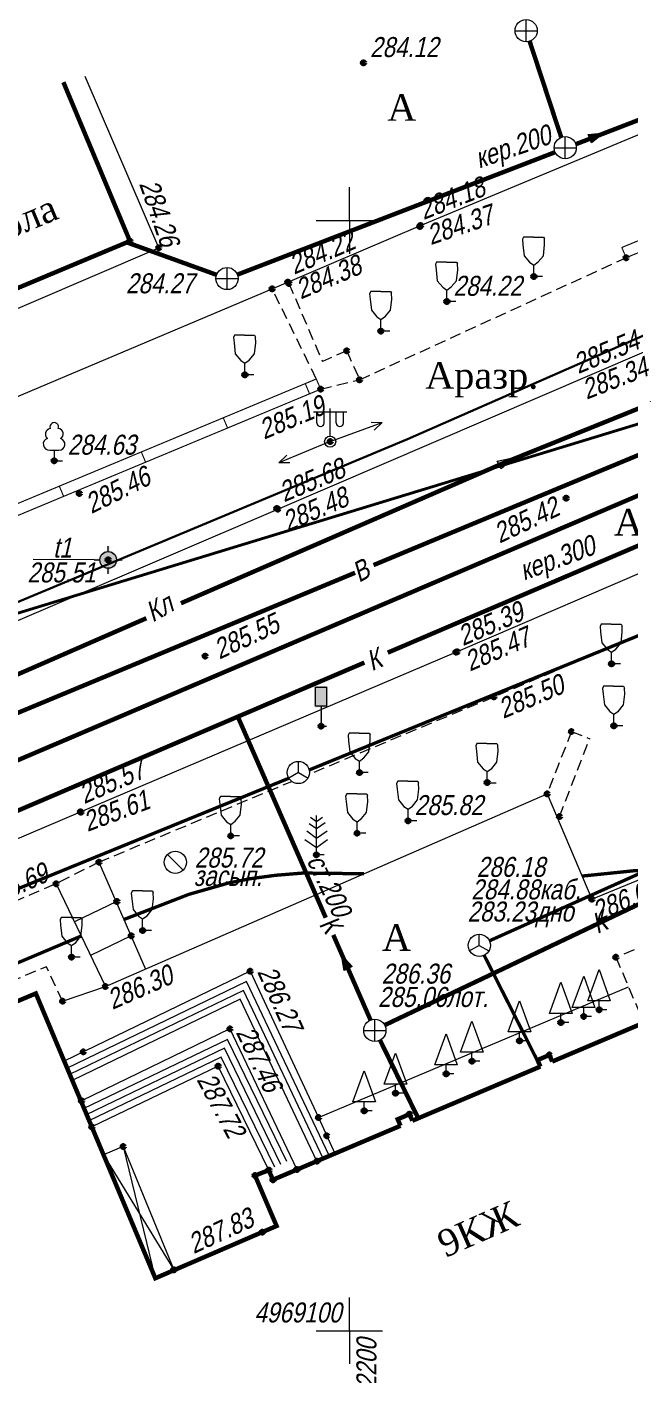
# Model space of a CAD drawing. Header units: metres. Extents: x 5191936 to 10384803, y 4968698 to 9938221.
# Drawn here: x 5192185.5 to 5192212.6, y 4969098 to 4969158.7 of the extents above; entities that cross this region are included whole.
import ezdxf

# ---------------------------------------------------------------- set-up
doc = ezdxf.new("R2010")
doc.units = ezdxf.units.M
doc.set_wipeout_variables(frame=1)
for name, pattern in [('COMMUN', [6, 5, -1]), ('DASHED', [0.75, 0.5, -0.25]), ('DASHEDX2', [1.5, 1, -0.5])]:
    doc.linetypes.add(name, pattern=pattern)
doc.layers.get('0').update_dxf_attribs({"lineweight": 18})
for name, color, linetype, lineweight in [('51361800', 7, 'Continuous', 18), ('51361960', 7, 'Continuous', 18), ('51361990', 7, 'Continuous', 18), ('51472700', 7, 'Continuous', 18), ('71133100', 7, 'Continuous', 18), ('71133200', 7, 'Continuous', 18), ('71133600', 7, 'Continuous', 18), ('71133800', 7, 'Continuous', 18), ('82221000', 7, 'Continuous', 18), ('Commun', 7, 'Continuous', 18), ('ELE_SKLAD', 7, 'Continuous', 18), ('GEO_POINTS', 7, 'Continuous', 18), ('Grid', 7, 'Continuous', 18), ('Otm', 7, 'Continuous', 18), ('R_Поверхность10_CNT-MAJ', 7, 'Continuous', 18), ('Sit', 7, 'Continuous', 18), ('Text', 7, 'Continuous', 18), ('Text_com', 7, 'Continuous', 18), ('Us_znak', 7, 'Continuous', 18), ('Us_znak_fon', 7, 'Continuous', 18), ('Рамка и сетка', 7, 'Continuous', 18)]:
    doc.layers.add(name, color=color, linetype=linetype, lineweight=lineweight)
doc.styles.add('eskd', font='ESKD1.shx', dxfattribs={"width": 1.2, "oblique": 15})
doc.styles.get("Standard").update_dxf_attribs({"font": 'arial.ttf', "width": 0.8, "oblique": 13, "height": 0.9})
doc.styles.add('style1', font='times.ttf', dxfattribs={"height": 1})
doc.linetypes.add('KABELww_500', pattern='A,0.0001,-0.4,[131,ltypeshp.shx,S=0.4,R=90,X=0.4,Y=-0.4],0.2,[131,ltypeshp.shx,S=0.2,R=90,X=0.4,Y=-0.2],3.6,[131,ltypeshp.shx,S=0.2,R=-90,X=-0.4,Y=0.2],0.2,[131,ltypeshp.shx,S=0.4,R=-90,X=-0.4,Y=0.4],-0.8,4,-0.4', length=9.6001)
doc.linetypes.add('ПОДЗ_ЛИНИИ_СВЯЗИ', pattern='A,4.8,-0.2,[133,ltypeshp.shx,S=0.2,R=0,X=-0.2,Y=0],-0.2,4.8,-2', length=12)

# ---------------------------------------------------------------- blocks, each defined once
blk = doc.blocks.new('71133100')
for p, q in [((-0.39, 0.96), (0.43, 0.96)), ((0, 0.96), (0, 0)), ((0, 0), (0.75, 0))]:
    blk.add_line(p, q)
for centre, radius, start, end in [((-0.26, 2.38), 0.52, 101.09, 227.21), ((0.01, 3.04), 0.39, 339.52, 198.62), ((0.33, 2.4), 0.5, 301.87, 85.62), ((-0.44, 1.5), 0.538, 107.1058, 275.2306), ((0.46, 1.48), 0.52, 267.04, 76.7)]:
    blk.add_arc(centre, radius, start, end)
at = {"style": 'eskd', "oblique": 15}
blk.add_attdef('Z', (1.7, -0.17), '', height=2, dxfattribs=at)
blk = doc.blocks.new('71133200')
for p, q in [((-0.924145, 3.560442), (-1.024145, 3.360442)), ((-1.024145, 3.360442), (-0.977382, 2.864397)), ((-0.977382, 2.864397), (-0.861899, 1.88241)), ((-0.024145, 3.560442), (-0.924145, 3.560442)), ((-0.024145, 3.560442), (0.875855, 3.560442)), ((0.861899, 1.88241), (0.975974, 2.864397)), ((0.875855, 3.560442), (0.958164, 3.395824)), ((0.975974, 2.864397), (0.958164, 3.395824)), ((-0.861899, 1.88241), (-0.374616, 1.28565)), ((-0.374616, 1.28565), (0, 1.039723)), ((0, 1.039723), (0.401375, 1.321765)), ((0.401375, 1.321765), (0.861899, 1.88241)), ((0, 0), (0, 1.039723)), ((0.8, 0), (0, 0))]:
    blk.add_line(p, q)
at = {"style": 'eskd', "oblique": 14.99997778}
blk.add_attdef('Z', (1.873004, -0.239356), '', height=2, dxfattribs=at)
blk = doc.blocks.new('51361990a')
at = {"color": 7, "style": 'eskd', "oblique": 15}
for tag, p in [('Z', (1.73, 1.41)), ('Z1', (1.73, -0.99)), ('Z2', (1.73, -3.39))]:
    blk.add_attdef(tag, p, '', height=2, dxfattribs=at)
at = {"color": 7}
blk.add_wipeout([(1, 0.1), (0.97, 0.3), (0.89, 0.48), (0.78, 0.64), (0.64, 0.78), (0.48, 0.89), (0.3, 0.97), (0.1, 1.01), (-0.09, 1.01), (-0.29, 0.97), (-0.47, 0.89), (-0.63, 0.78), (-0.77, 0.64), (-0.88, 0.48), (-0.96, 0.3), (-1, 0.1), (-1, -0.09), (-0.96, -0.29), (-0.88, -0.47), (-0.77, -0.63), (-0.63, -0.77), (-0.47, -0.88), (-0.29, -0.96), (-0.09, -0.99), (0.1, -0.99), (0.3, -0.96), (0.48, -0.88), (0.64, -0.77), (0.78, -0.63), (0.89, -0.47), (0.97, -0.29), (1, -0.09)], dxfattribs=at)
blk.add_line((-0.71, 0.7), (0.71, -0.7))
blk.add_circle((0, 0.01), 1)
blk = doc.blocks.new('71133600')
for p, q in [((-0.52, 3.39), (0, 3.02)), ((0, 3.02), (0.55, 3.39)), ((-0.86, 2.16), (0, 1.51)), ((0, 1.51), (0.96, 2.16))]:
    blk.add_line(p, q)
for points in [[(-0.64, 2.84), (0, 2.37), (0, 2.37), (0.78, 2.93)], [(0.71, 0), (0, 0), (0, 3.55)], [(-1.05, 1.38), (0, 0.67), (1, 1.38)]]:
    blk.add_lwpolyline(points)
at = {"style": 'eskd', "oblique": 15}
blk.add_attdef('Z', (2.03, -0.19), '', height=2, dxfattribs=at)
blk = doc.blocks.new('ZNAK')
at = {"layer": 'Us_znak_fon', "true_color": 0xffffff}
blk.add_hatch(color=7, dxfattribs=at).paths.add_polyline_path([(0.3, 1.8), (-0.3, 1.8), (-0.3, 0.85), (-0.05, 0.85), (-0.05, -0.05), (0.25, -0.05), (0.25, 0.05), (0.05, 0.05), (0.05, 0.85), (0.3, 0.85)])
at = {"layer": 'Us_znak', "color": 0, "linetype": 'Continuous', "lineweight": -2, "ltscale": 10}
blk.add_lwpolyline([(-0.25, 1.75), (0.25, 1.75), (0.25, 0.9), (-0.25, 0.9)], close=True, dxfattribs=at)
at = {"layer": 'Us_znak', "linetype": 'DASHEDX2', "ltscale": 10}
blk.add_lwpolyline([(0, 0.9), (0, 0), (0.25, 0)], dxfattribs=at)
blk = doc.blocks.new('51472700')
for p, q in [((-1.5, 2.68), (1.5, 2.68)), ((-1.2, 1.67), (-1.2, 2.68)), ((-0.54, 1.67), (-0.54, 2.68)), ((0, 0.5), (0, 2.98)), ((0.54, 1.67), (0.54, 2.68)), ((1.2, 1.67), (1.2, 2.68))]:
    blk.add_line(p, q)
at = {"color": 7}
for radius in [0.5, 0.05]:
    blk.add_circle((0, 0), radius, dxfattribs=at)
for centre in [(-0.87, 1.69), (0.87, 1.69)]:
    blk.add_arc(centre, 0.331, 182.1567, 357.8433)
at = {"style": 'eskd', "oblique": 15}
blk.add_attdef('Z', (1.02, -1.37), '', height=2, dxfattribs=at)
blk = doc.blocks.new('NAPR')
at = {"layer": 'Us_znak', "color": 0, "linetype": 'Continuous', "lineweight": -2}
for p in [(-0.191, 2.038), (0.189, 2.037)]:
    blk.add_line(p, (0, 2.5), dxfattribs=at)
blk.add_lwpolyline([(0, 0), (0, 2.5)], dxfattribs=at)
blk = doc.blocks.new('71133800')
blk.add_lwpolyline([(0.71, 0), (0, 0), (0, 0.8), (-1.03, 0.8), (0, 3.61), (1.01, 0.8), (-0.03, 0.8)])
at = {"style": 'eskd', "oblique": 15}
blk.add_attdef('Z', (1.57, -0.8), '', height=2, dxfattribs=at)
blk = doc.blocks.new('*U76')
at = {"layer": '82221000', "ltscale": 0.5, "flags": 128}
blk.add_lwpolyline([(5192212.274, 4969148.786, 0.05, 0.05, 0), (5192254.396, 4969166.096, 0, 0, 0)], format="xyseb", dxfattribs=at)
blk.add_lwpolyline([(5192212.274, 4969148.786, 0.05, 0.05, 0), (5192254.396, 4969166.096, 0, 0, 0)], format="xyseb", dxfattribs=at)
at = {"layer": '82221000', "ltscale": 0.5, "const_width": 0.05}
blk.add_lwpolyline([(5192212.464, 4969148.324), (5192254.586, 4969165.634)], dxfattribs=at)
at = {"layer": '82221000', "linetype": 'Continuous', "ltscale": 0.5, "const_width": 0.05}
for points in [[(5192251.312, 4969164.288), (5192251.122, 4969164.751)], [(5192247.612, 4969162.768), (5192247.422, 4969163.23)], [(5192243.912, 4969161.247), (5192243.722, 4969161.71)], [(5192240.213, 4969159.727), (5192240.022, 4969160.189)], [(5192236.513, 4969158.206), (5192236.323, 4969158.669)], [(5192232.813, 4969156.686), (5192232.623, 4969157.148)], [(5192229.113, 4969155.166), (5192228.923, 4969155.628)], [(5192225.413, 4969153.645), (5192225.223, 4969154.108)], [(5192221.714, 4969152.125), (5192221.524, 4969152.587)], [(5192218.014, 4969150.604), (5192217.824, 4969151.067)], [(5192214.314, 4969149.084), (5192214.124, 4969149.546)]]:
    blk.add_lwpolyline(points, dxfattribs=at)
blk = doc.blocks.new('*U77')
at = {"layer": '82221000', "ltscale": 0.5, "flags": 128}
blk.add_lwpolyline([(5192154.564, 4969137.183, 0.05, 0.05, 0), (5192155.65, 4969135.195, 0.05, 0.05, 0), (5192166.037, 4969128.909, 0.05, 0.05, 0), (5192176.171, 4969133.543, 0.05, 0.05, 0), (5192198.517, 4969142.864, 0, 0, 0)], format="xyseb", dxfattribs=at)
blk.add_lwpolyline([(5192154.564, 4969137.183, 0.05, 0.05, 0), (5192155.65, 4969135.195, 0.05, 0.05, 0), (5192166.037, 4969128.909, 0.05, 0.05, 0), (5192176.171, 4969133.543, 0.05, 0.05, 0), (5192198.517, 4969142.864, 0, 0, 0)], format="xyseb", dxfattribs=at)
at = {"layer": '82221000', "linetype": 'Continuous', "ltscale": 0.5, "const_width": 0.05}
for points in [[(5192198.208, 4969142.193), (5192198.015, 4969142.655)], [(5192194.516, 4969140.654), (5192194.323, 4969141.115)], [(5192190.824, 4969139.114), (5192190.632, 4969139.575)], [(5192187.133, 4969137.574), (5192186.94, 4969138.035)], [(5192183.441, 4969136.034), (5192183.248, 4969136.495)], [(5192155.084, 4969135.188), (5192155.523, 4969135.428)], [(5192179.749, 4969134.494), (5192179.557, 4969134.956)], [(5192158.356, 4969132.973), (5192158.615, 4969133.401)], [(5192176.062, 4969132.944), (5192175.854, 4969133.398)], [(5192172.424, 4969131.28), (5192172.216, 4969131.735)], [(5192161.778, 4969130.902), (5192162.037, 4969131.33)], [(5192168.787, 4969129.616), (5192168.579, 4969130.071)], [(5192165.2, 4969128.831), (5192165.459, 4969129.259)]]:
    blk.add_lwpolyline(points, dxfattribs=at)
at = {"layer": '82221000', "ltscale": 0.5}
blk.add_lwpolyline([(5192154.125, 4969136.943, 0.05, 0.05, 0), (5192155.276, 4969134.837, 0.05, 0.05, 0), (5192166.005, 4969128.344, 0.05, 0.05, 0), (5192176.371, 4969133.085, 0.05, 0.05, 0), (5192198.71, 4969142.403, 0, 0, 0)], format="xyseb", dxfattribs=at)
blk = doc.blocks.new('51361800a')
at = {"style": 'eskd', "oblique": 15}
for tag, p in [('Z', (1.72, 1.4)), ('Z1', (1.72, -1)), ('Z2', (1.72, -3.4))]:
    blk.add_attdef(tag, p, '', height=2, dxfattribs=at)
at = {"color": 7}
blk.add_wipeout([(-0.1, 1), (-0.29, 0.96), (-0.47, 0.89), (-0.64, 0.78), (-0.78, 0.64), (-0.89, 0.47), (-0.96, 0.29), (-1, 0.1), (-1, -0.1), (-0.96, -0.29), (-0.89, -0.47), (-0.78, -0.64), (-0.64, -0.78), (-0.47, -0.89), (-0.29, -0.96), (-0.1, -1), (0.1, -1), (0.29, -0.96), (0.47, -0.89), (0.64, -0.78), (0.78, -0.64), (0.89, -0.47), (0.96, -0.29), (1, -0.1), (1, 0.1), (0.96, 0.29), (0.89, 0.47), (0.78, 0.64), (0.64, 0.78), (0.47, 0.89), (0.29, 0.96), (0.1, 1)], dxfattribs=at)
for p, q in [((-1, 0), (1, 0)), ((0, -1), (0, 1))]:
    blk.add_line(p, q)
blk.add_circle((0, 0), 1)
blk = doc.blocks.new('51361960a')
at = {"style": 'eskd', "oblique": 15}
for tag, p in [('Z', (1.72, 1.4)), ('Z1', (1.72, -1)), ('Z2', (1.72, -3.4))]:
    blk.add_attdef(tag, p, '', height=2, dxfattribs=at)
at = {"color": 7}
blk.add_wipeout([(-0.1, 1), (-0.29, 0.96), (-0.47, 0.89), (-0.64, 0.78), (-0.78, 0.64), (-0.89, 0.47), (-0.96, 0.29), (-1, 0.1), (-1, -0.1), (-0.96, -0.29), (-0.89, -0.47), (-0.78, -0.64), (-0.64, -0.78), (-0.47, -0.89), (-0.29, -0.96), (-0.1, -1), (0.1, -1), (0.29, -0.96), (0.47, -0.89), (0.64, -0.78), (0.78, -0.64), (0.89, -0.47), (0.96, -0.29), (1, -0.1), (1, 0.1), (0.96, 0.29), (0.89, 0.47), (0.78, 0.64), (0.64, 0.78), (0.47, 0.89), (0.29, 0.96), (0.1, 1)], dxfattribs=at)
blk.add_wipeout([(-0.1, 1), (-0.29, 0.96), (-0.47, 0.89), (-0.64, 0.78), (-0.78, 0.64), (-0.89, 0.47), (-0.96, 0.29), (-1, 0.1), (-1, -0.1), (-0.96, -0.29), (-0.89, -0.47), (-0.78, -0.64), (-0.64, -0.78), (-0.47, -0.89), (-0.29, -0.96), (-0.1, -1), (0.1, -1), (0.29, -0.96), (0.47, -0.89), (0.64, -0.78), (0.78, -0.64), (0.89, -0.47), (0.96, -0.29), (1, -0.1), (1, 0.1), (0.96, 0.29), (0.89, 0.47), (0.78, 0.64), (0.64, 0.78), (0.47, 0.89), (0.29, 0.96), (0.1, 1)], dxfattribs=at)
for q in [(-0.87, -0.5), (0, 1), (0.87, -0.5)]:
    blk.add_line((0, 0), q)
blk.add_circle((0, 0), 1)
blk = doc.blocks.new('A$C52264BE2')
at = {"layer": 'Sit'}
h = blk.add_hatch(color=32, dxfattribs=at)
h.dxf.hatch_style = 1
h.paths.add_polyline_path([(0, 0.374), (0.714, 0.443), (0.15, 0)])
at = {"layer": 'Sit', "color": 32, "elevation": 285.308}
blk.add_lwpolyline([(0, 0.374), (0.714, 0.443), (0.15, 0), (0, 0.374)], dxfattribs=at)
blk = doc.blocks.new('POINT')
at = {"layer": 'Us_znak', "linetype": 'Continuous', "lineweight": -2}
h = blk.add_hatch(color=0, dxfattribs=at)
edge = h.paths.add_edge_path()
edge.add_arc((0, 0), 0.05, 0, 360)
at = {"layer": 'Us_znak_fon', "linetype": 'Continuous', "true_color": 0xffffff}
blk.add_hatch(color=7, dxfattribs=at).paths.add_polyline_path([(-0.422, 0.05, -0.346708), (-0.05, 0.422), (-0.05, 0.625), (0.05, 0.625), (0.05, 0.422, -0.346708), (0.422, 0.05), (0.625, 0.05), (0.625, -0.05), (0.422, -0.05, -0.346708), (0.05, -0.422), (0.05, -0.625), (-0.05, -0.625), (-0.05, -0.422, -0.346708), (-0.422, -0.05), (-0.625, -0.05), (-0.625, 0.05)])
at = {"layer": 'Us_znak', "color": 0, "linetype": 'Continuous', "lineweight": -2}
for p, q in [((0, 0.375), (0, 0.625)), ((-0.625, 0), (-0.375, 0)), ((0.375, 0), (0.625, 0)), ((0, -0.625), (0, -0.375))]:
    blk.add_line(p, q, dxfattribs=at)
for radius in [0.375, 0.05]:
    blk.add_circle((0, 0), radius, dxfattribs=at)
blk = doc.blocks.new('GRID')
at = {"layer": 'Grid', "color": 104}
blk.add_line((-1.5, 0), (1.5, 0), dxfattribs=at)
for points in [[(0, 0), (0, 1.5)], [(0, 0), (0, -1.5)]]:
    blk.add_lwpolyline(points, dxfattribs=at)

msp = doc.modelspace()

# ---------------------------------------------------------------- hatches: boundary and pattern name
at = {"layer": 'Рамка и сетка'}
h = msp.add_hatch(color=256, dxfattribs=at)
h.dxf.hatch_style = 1
h.paths.add_polyline_path([(5192206.656, 4969139.168), (5192207.418, 4969139.332), (5192206.838, 4969138.808)])

# ---------------------------------------------------------------- linework, layer by layer
at = {"color": 192, "linetype": 'ПОДЗ_ЛИНИИ_СВЯЗИ', "lineweight": 60, "ltscale": 0.4, "const_width": 0.15, "flags": 128}
for points, elevation in [([(5192289.934, 4969162.68), (5192198.191, 4969125.254)], 285.573), ([(5192226.385, 4969126.557), (5192206.307, 4969117.557)], 285.911), ([(5192197.276, 4969124.881), (5192166.905, 4969112.491)], 285.573), ([(5192206.073, 4969116.905), (5192208.604, 4969111.895)], 285.911)]:
    msp.add_lwpolyline(points, dxfattribs=dict(at, elevation=elevation))
at = {"layer": 'Commun', "color": 32, "linetype": 'COMMUN', "ltscale": 0.7, "const_width": 0.2, "flags": 128}
for points, elevation in [([(5192208.12, 4969158.073), (5192209.538, 4969153.757)], 284.138), ([(5192254.46, 4969138.919), (5192201.591, 4969113.76)], 285.804), ([(5192216.167, 4969136.704), (5192201.73, 4969130.537)], 285.308), ([(5192200.679, 4969130.089), (5192168.495, 4969116.341)], 285.308), ([(5192198.938, 4969118.598), (5192194.977, 4969127.653)], 286.362), ([(5192200.956, 4969113.985), (5192199.276, 4969117.825)], 286.362), ([(5192201.384, 4969113.08), (5192203.102, 4969109.566)], 286.362)]:
    msp.add_lwpolyline(points, dxfattribs=dict(at, elevation=elevation))
for points in [[(5192210.198, 4969153.436), (5192213.671, 4969154.775)], [(5192194.962, 4969147.563), (5192209.265, 4969153.076)], [(5192189.979, 4969149.015), (5192194.023, 4969147.552)]]:
    msp.add_lwpolyline(points, dxfattribs=at)
at = {"layer": 'Commun', "color": 1, "linetype": 'KABELww_500', "lineweight": 30, "flags": 128}
msp.add_lwpolyline([(5192167.862, 4969151.72), (5192177.93, 4969129.835), (5192202.624, 4969140.15), (5192223.684, 4969149.405), (5192224.153, 4969149.606), (5192229.291, 4969136.956), (5192234.894, 4969124.762)], dxfattribs=at)
at = {"layer": 'Commun', "color": 106, "linetype": 'COMMUN', "ltscale": 0.7, "const_width": 0.2, "elevation": 285.881, "flags": 128}
for points in [[(5192201.089, 4969134.48), (5192227.845, 4969145.595)], [(5192162.405, 4969118.409), (5192200.258, 4969134.135)]]:
    msp.add_lwpolyline(points, dxfattribs=at)
at = {"layer": 'Commun', "color": 4, "linetype": 'COMMUN', "ltscale": 0.7, "const_width": 0.2, "elevation": 285.22, "flags": 128}
msp.add_lwpolyline([(5192165.918, 4969117.523), (5192213.531, 4969137.835)], dxfattribs=at)
at = {"layer": 'GEO_POINTS', "lineweight": 60}
for centre in [(5192207.957, 4969158.544, 284.138), (5192200.634, 4969157.101, 284.118), (5192203.176, 4969149.722, 284.368), (5192203.209, 4969149.773, 284.179), (5192190.118, 4969149.073, 284.05), (5192191.418, 4969148.775, 282.661), (5192212.464, 4969148.324, 285.167), (5192194.493, 4969147.382, 284.271), (5192208.306, 4969147.473, 283.815), (5192196.524, 4969146.927, 284.245), (5192197.231, 4969147.226, 284.219), (5192197.273, 4969147.169, 284.38), (5192204.392, 4969146.348, 284.223), (5192201.423, 4969145.023, 284.772), (5192199.88, 4969144.125, 284.646), (5192195.295, 4969143.053, 284.481), (5192200.461, 4969142.828, 285.283), (5192198.71, 4969142.403, 285.188), (5192199.135, 4969140.041, 285.383), (5192186.703, 4969139.181, 284.634), (5192187.84, 4969137.7, 285.463), (5192209.76, 4969137.494, 285.424), (5192196.735, 4969137.025, 285.68), (5192196.776, 4969137.005, 285.48), (5192189.139, 4969134.712, 285.514), (5192204.801, 4969130.562, 285.472), (5192204.859, 4969130.58, 285.394), (5192193.511, 4969130.385, 285.548), (5192211.806, 4969130.037, 284.98), (5192206.508, 4969128.547, 285.501), (5192198.726, 4969127.23, 285.526), (5192209.999, 4969126.979, 285.67), (5192211.915, 4969127.242, 284.829), (5192200.454, 4969125.133, 285.828), (5192206.209, 4969124.688, 285.848), (5192208.907, 4969124.172, 285.842), (5192187.888, 4969123.363, 285.569), (5192187.91, 4969123.351, 285.611), (5192209.46, 4969123.152, 285.829), (5192202.642, 4969122.961, 285.816), (5192194.656, 4969122.279, 285.898), (5192200.346, 4969122.4, 285.965), (5192198.516, 4969121.428, 285.948), (5192188.724, 4969121.102, 285.758), (5192192.161, 4969121.091, 285.724), (5192186.794, 4969120.131, 285.694), (5192189.528, 4969119.328, 286.015), (5192210.918, 4969119.431, 286.064), (5192190.182, 4969117.786, 286.222), (5192190.69, 4969118.024, 286.04), (5192205.848, 4969117.351, 286.18), (5192187.484, 4969116.827, 285.966), (5192212.006, 4969116.816, 286.123), (5192195.533, 4969116.186, 286.268), (5192189.013, 4969115.498, 286.295), (5192187.088, 4969114.833, 286.402), (5192210.553, 4969114.155, 284.734), (5192211.248, 4969114.456, 284.768), (5192194.624, 4969113.587, 287.46), (5192201.164, 4969113.523, 286.362), (5192209.525, 4969113.884, 284.749), (5192207.664, 4969113.056, 284.874), (5192188.02, 4969112.552, 286.499), (5192209.007, 4969112.417, 303.521), (5192194.096, 4969111.917, 287.722), (5192205.522, 4969112.141, 284.889), (5192204.358, 4969111.57, 284.863), (5192202.083, 4969110.696, 284.831), (5192187.938, 4969110.355, 287.106), (5192200.666, 4969109.899, 284.868), (5192188.403, 4969109.175, 287.811), (5192198.612, 4969109.595, 286.317), (5192202.708, 4969109.75, 299.828), (5192198.98, 4969108.781, 285.03), (5192189.816, 4969108.289, 287.842), (5192198.543, 4969107.629, 287.043), (5192195.752, 4969106.986, 287.805), (5192196.37, 4969107.228, 287.68), (5192196.561, 4969106.797, 287.671), (5192197.631, 4969107.258, 287.054), (5192196.08, 4969104.441, 287.834), (5192192.098, 4969102.739, 287.838)]:
    msp.add_circle(centre, 0.06, dxfattribs=at)
at = {"layer": 'R_Поверхность10_CNT-MAJ', "color": 32, "const_width": 0.15, "elevation": 286, "flags": 128}
for points in [[(5192213.959, 4969120.683), (5192212.832, 4969120.715), (5192210.476, 4969120.473)], [(5192200.666, 4969120.579), (5192197.908, 4969120.61), (5192196.677, 4969120.509), (5192195.523, 4969120.353), (5192194.551, 4969120.16), (5192192.774, 4969119.651), (5192189.85, 4969118.519)], [(5192187.923, 4969117.774), (5192183.438, 4969115.877), (5192169.925, 4969112.919)]]:
    msp.add_lwpolyline(points, dxfattribs=at)
at = {"layer": 'Sit', "flags": 128}
for points, elevation in [([(5192173.077, 4969144.636), (5192175.884, 4969138.196), (5192196.524, 4969146.927), (5192203.209, 4969149.773), (5192231.831, 4969161.72), (5192244.046, 4969166.801), (5192254.232, 4969173.035)], 282.899), ([(5192170.672, 4969125.943), (5192181.937, 4969130.653), (5192196.776, 4969137.005), (5192213.28, 4969144.089), (5192232.445, 4969152.423), (5192243.475, 4969157.07), (5192259.768, 4969163.975), (5192267.872, 4969167.497)], 285.93), ([(5192160.029, 4969111.585), (5192173.113, 4969117.076), (5192187.888, 4969123.363), (5192204.801, 4969130.562), (5192224.765, 4969139.147), (5192234.542, 4969143.344), (5192249.133, 4969149.573), (5192263.795, 4969155.724), (5192269.522, 4969158.128)], 286.018), ([(5192198.71, 4969142.403), (5192198.71, 4969142.403), (5192198.71, 4969142.403)], 285.188), ([(5192188.514, 4969134.712), (5192185.757, 4969134.733)], 285.514), ([(5192187.088, 4969114.833), (5192189.013, 4969115.498), (5192208.907, 4969124.172), (5192210.918, 4969119.431), (5192220.613, 4969123.421), (5192230.122, 4969127.472)], 286.402), ([(5192188.724, 4969121.102), (5192190.823, 4969116.287)], 285.758), ([(5192186.794, 4969120.131), (5192189.013, 4969115.498)], 285.694), ([(5192189.528, 4969119.328), (5192187.617, 4969118.412)], 286.015), ([(5192190.182, 4969117.786), (5192188.339, 4969116.903)], 286.222), ([(5192195.533, 4969116.186), (5192187.161, 4969112.137)], 286.268), ([(5192195.533, 4969116.186), (5192198.612, 4969109.595), (5192199.344, 4969107.975)], 286.268), ([(5192199.086, 4969107.886), (5192195.368, 4969115.73), (5192187.263, 4969111.811)], 287.006), ([(5192198.814, 4969107.758), (5192195.226, 4969115.328), (5192187.394, 4969111.54)], 287.006), ([(5192198.612, 4969109.595), (5192212.568, 4969115.484)], 286.317), ([(5192198.543, 4969107.629), (5192195.085, 4969114.927), (5192187.524, 4969111.27)], 287.006), ([(5192194.624, 4969113.587), (5192187.938, 4969110.355)], 287.46), ([(5192194.624, 4969113.587), (5192197.631, 4969107.258)], 287.46), ([(5192197.18, 4969107.621), (5192194.514, 4969113.117), (5192188.013, 4969109.986)], 287.722), ([(5192196.91, 4969107.49), (5192194.375, 4969112.717), (5192188.143, 4969109.715)], 287.722), ([(5192196.64, 4969107.359), (5192194.235, 4969112.317), (5192188.273, 4969109.445)], 287.722), ([(5192196.37, 4969107.228), (5192194.096, 4969111.917), (5192188.403, 4969109.175)], 287.722), ([(5192189.816, 4969108.289), (5192188.931, 4969107.918)], 287.842), ([(5192189.816, 4969108.289), (5192192.098, 4969102.739)], 287.842), ([(5192189.816, 4969108.289), (5192191.262, 4969102.361)], 287.842), ([(5192188.931, 4969107.918), (5192192.098, 4969102.739)], 287.842)]:
    msp.add_lwpolyline(points, dxfattribs=dict(at, elevation=elevation))
at = {"layer": 'Sit', "linetype": 'Continuous', "flags": 128}
msp.add_lwpolyline([(5192176.525, 4969151.522), (5192179.833, 4969143.807), (5192191.418, 4969148.775), (5192188.11, 4969156.49)], dxfattribs=at)
at = {"layer": 'Sit', "const_width": 0.2, "flags": 128}
msp.add_lwpolyline([(5192177.426, 4969151.981), (5192180.354, 4969144.986), (5192190.118, 4969149.073), (5192187.122, 4969156.229)], dxfattribs=at)
at = {"layer": 'Sit', "flags": 128}
for points, const_width, elevation in [([(5192212.269, 4969148.793), (5192212.464, 4969148.324)], 0.05, 285.167), ([(5192198.508, 4969142.87), (5192198.71, 4969142.403)], 0.05, 285.188), ([(5192183.291, 4969111.871), (5192182.484, 4969113.758), (5192185.881, 4969115.187), (5192191.262, 4969102.361), (5192196.723, 4969104.716), (5192195.752, 4969106.986), (5192196.37, 4969107.228), (5192196.561, 4969106.797), (5192202.304, 4969109.228)], 0.2, 286.294), ([(5192209.136, 4969112.121), (5192213.252, 4969113.863), (5192213.483, 4969113.309)], 0.2, 286.294), ([(5192209.136, 4969112.121), (5192209.007, 4969112.417), (5192208.477, 4969112.187), (5192208.604, 4969111.895)], 0.2, 303.521), ([(5192202.837, 4969109.454), (5192208.604, 4969111.895)], 0.2, 286.294), ([(5192202.837, 4969109.454), (5192202.708, 4969109.75), (5192202.178, 4969109.52), (5192202.304, 4969109.228)], 0.2, 299.828)]:
    msp.add_lwpolyline(points, dxfattribs=dict(at, const_width=const_width, elevation=elevation))
at = {"layer": 'Sit', "linetype": 'DASHED', "flags": 128}
for points, elevation in [([(5192200.461, 4969142.828), (5192212.464, 4969148.324)], 285.188), ([(5192198.508, 4969142.87), (5192196.524, 4969146.927)], 285.188), ([(5192197.273, 4969147.169), (5192198.786, 4969143.655)], 284.38), ([(5192199.88, 4969144.125), (5192198.786, 4969143.655)], 284.646), ([(5192199.88, 4969144.125), (5192200.461, 4969142.828)], 284.646), ([(5192198.71, 4969142.403), (5192200.461, 4969142.828)], 285.188), ([(5192188.724, 4969121.102), (5192206.508, 4969128.547), (5192220.706, 4969134.573), (5192225.91, 4969136.844), (5192225.91, 4969136.844)], 285.758), ([(5192209.999, 4969126.979), (5192208.907, 4969124.172)], 285.67), ([(5192209.999, 4969126.979), (5192210.824, 4969126.659)], 285.67), ([(5192209.46, 4969123.152), (5192210.824, 4969126.659)], 285.829), ([(5192188.724, 4969121.102), (5192186.794, 4969120.131), (5192172.742, 4969114.092), (5192159.582, 4969108.61)], 285.758), ([(5192214.219, 4969117.712), (5192212.006, 4969116.816)], 286.195), ([(5192212.006, 4969116.816), (5192213.252, 4969113.863)], 286.123), ([(5192187.088, 4969114.833), (5192186.358, 4969116.389), (5192181.385, 4969114.324), (5192182.058, 4969112.721), (5192163.647, 4969104.68), (5192161.683, 4969103.828)], 286.402)]:
    msp.add_lwpolyline(points, dxfattribs=dict(at, elevation=elevation))
at = {"layer": 'Sit', "linetype": 'COMMUN', "ltscale": 0.7, "const_width": 0.2, "elevation": 284.965, "flags": 128}
for points in [[(5192222.139, 4969145.211), (5192207.049, 4969139.12), (5192192.416, 4969132.762)], [(5192190.859, 4969132.086), (5192152.719, 4969115.449)]]:
    msp.add_lwpolyline(points, dxfattribs=at)
at = {"layer": 'Рамка и сетка'}
msp.add_lwpolyline([(5192206.656, 4969139.168), (5192207.418, 4969139.332), (5192206.838, 4969138.808), (5192206.656, 4969139.168)], dxfattribs=at)

# ---------------------------------------------------------------- block references
at = {"layer": '51472700', "color": 7, "xscale": 0.5, "yscale": 0.5, "zscale": 0.5}
msp.add_blockref('51472700', (5192199.135, 4969140.041, 285.383), dxfattribs=at)
at = {"layer": '71133100', "color": 7, "xscale": 0.5, "yscale": 0.5, "zscale": 0.5}
msp.add_blockref('71133100', (5192186.703, 4969139.181, 284.634), dxfattribs=at)
at = {"layer": '71133200', "color": 7, "xscale": 0.5, "yscale": 0.5, "zscale": 0.5}
for p in [(5192208.306, 4969147.473, 283.815), (5192204.392, 4969146.348, 284.223), (5192201.423, 4969145.023, 284.772), (5192195.295, 4969143.053, 284.481), (5192211.806, 4969130.037, 284.98), (5192211.915, 4969127.242, 284.829), (5192200.454, 4969125.133, 285.828), (5192206.209, 4969124.662, 285.848), (5192202.642, 4969122.961, 285.816), (5192194.656, 4969122.279, 285.898), (5192200.346, 4969122.4, 285.965), (5192190.69, 4969118.024, 286.04), (5192187.484, 4969116.827, 285.966)]:
    msp.add_blockref('71133200', p, dxfattribs=at)
at = {"layer": '71133600', "color": 7, "xscale": 0.5, "yscale": 0.5, "zscale": 0.5}
msp.add_blockref('71133600', (5192198.516, 4969121.428, 285.948), dxfattribs=at)
at = {"layer": '71133800', "color": 7, "xscale": 0.5, "yscale": 0.5, "zscale": 0.5}
for p in [(5192210.553, 4969114.155, 284.734), (5192211.248, 4969114.456, 284.768), (5192209.525, 4969113.884, 284.749), (5192207.664, 4969113.056, 284.874), (5192205.522, 4969112.141, 284.889), (5192204.358, 4969111.57, 284.863), (5192202.083, 4969110.696, 284.831), (5192200.666, 4969109.899, 284.868)]:
    msp.add_blockref('71133800', p, dxfattribs=at)
at = {"layer": '82221000', "color": 7}
for name in ['*U76', '*U77']:
    msp.add_blockref(name, (0, 0), dxfattribs=at)
at = {"layer": 'Grid', "color": 7, "linetype": 'Continuous'}
for p in [(5192200, 4969150), (5192200, 4969100)]:
    msp.add_blockref('GRID', p, dxfattribs=at)
at = {"layer": 'Sit', "color": 7}
for p, rotation in [((5192210.756, 4969153.5, -285.308), 359.8166648775302), ((5192200.144, 4969116.247, -285.308), 94.11594514947717)]:
    msp.add_blockref('A$C52264BE2', p, dxfattribs=dict(at, rotation=rotation))
at = {"layer": 'Sit', "color": 7, "linetype": 'Continuous', "xscale": -1, "rotation": 290.0426047889819}
msp.add_blockref('NAPR', (5192199.135, 4969140.041, 285.383), dxfattribs=at)
at = {"layer": 'Sit', "color": 7, "linetype": 'Continuous', "rotation": 112.6325492434472}
msp.add_blockref('NAPR', (5192199.135, 4969140.041, 285.383), dxfattribs=at)
at = {"layer": 'Sit', "color": 7, "linetype": 'Continuous'}
for name, p in [('POINT', (5192189.139, 4969134.712, 285.514)), ('ZNAK', (5192198.726, 4969127.23, 285.526))]:
    msp.add_blockref(name, p, dxfattribs=at)

# ---------------------------------------------------------------- texts
at = {"layer": 'ELE_SKLAD', "oblique": 13, "width": 0.8}
msp.add_text('t1', height=0.9, dxfattribs=at).set_placement((5192186.657, 4969134.818, -9.756))
at = {"layer": 'Otm', "oblique": 13, "width": 0.8}
for s, p in [('284.12', (5192200.934, 4969157.361, 284.118)), ('284.27', (5192189.941, 4969146.722, 284.271)), ('284.22', (5192204.692, 4969146.608, 284.223)), ('284.63', (5192187.318, 4969139.453, 284.634)), ('285.51', (5192185.502, 4969133.698, 285.514)), ('285.82', (5192202.942, 4969123.221, 285.816)), ('286.18', (5192205.742, 4969120.437, 286.18)), ('284.88каб.', (5192205.493, 4969119.424, 286.18)), ('283.23дно', (5192205.324, 4969118.426, 286.18))]:
    msp.add_text(s, height=0.9, dxfattribs=at).set_placement(p)
for s, rotation, p in [('284.18', 21.59821, (5192203.344, 4969150.019, 284.179)), ('284.26', 289.04895, (5192190.526, 4969151.655, 282.661)), ('284.37', 18.87532, (5192203.666, 4969148.887, 284.368)), ('284.22', 23.062, (5192197.511, 4969147.552, 284.219)), ('284.38', 23.03488, (5192197.809, 4969146.436, 284.38)), ('285.54', 22.47559, (5192210.309, 4969143.08, 285.542)), ('285.34', 21.4119, (5192210.685, 4969141.925, 285.335)), ('285.19', 22.80895, (5192196.158, 4969140.125, 285.188)), ('285.46', 26.68326, (5192188.384, 4969136.772, 285.463)), ('285.68', 22.6214, (5192197.056, 4969137.302, 285.68)), ('285.48', 23.23245, (5192197.218, 4969135.981, 285.48)), ('285.42', 25.38762, (5192206.763, 4969135.442, 285.424)), ('285.39', 23.26687, (5192205.114, 4969130.825, 285.394)), ('285.55', 24.92653, (5192194.148, 4969130.22, 285.548)), ('285.47', 23.26687, (5192205.425, 4969129.68, 285.472)), ('285.50', 22.99741, (5192206.93, 4969127.549, 285.501)), ('285.57', 23.38948, (5192188.057, 4969123.711, 285.569)), ('285.61', 20.455, (5192188.208, 4969122.461, 285.611)), ('285.69', 24.28908, (5192183.729, 4969119.013, 285.758)), ('286.06', 22.37014, (5192211.161, 4969118.424, 286.064)), ('286.30', 23.55767, (5192189.329, 4969114.444, 286.295)), ('286.27', 294.1583, (5192195.836, 4969116.168, 286.268)), ('287.46', 295.4097, (5192194.877, 4969113.438, 287.46)), ('287.72', 298.10607, (5192193.107, 4969111.306, 287.722)), ('287.83', 24.79127, (5192192.99, 4969103.445, 287.834))]:
    msp.add_text(s, height=0.9, rotation=rotation, dxfattribs=at).set_placement(p)
at = {"layer": 'Text', "style": 'style1'}
for s, p in [('А', (5192201.711, 4969154.49)), ('Аразр.', (5192203.416, 4969142.423)), ('А', (5192211.917, 4969135.811)), ('А', (5192201.472, 4969117.105, 286.008))]:
    msp.add_text(s, height=1.2, dxfattribs=at).set_placement(p)
at = {"layer": 'Text', "color": 7, "style": 'style1'}
for s, rotation, p in [('школа', 22.60692, (5192182.473, 4969148.227, -285.654)), ('9КЖ', 23.7921, (5192204.323, 4969103.273, -285.654))]:
    msp.add_text(s, height=1.2, rotation=rotation, dxfattribs=at).set_placement(p)
at = {"layer": 'Text_com', "oblique": 13, "width": 0.8}
for s, rotation, p in [('кер.200', 18.97231, (5192205.842, 4969152.337)), ('кер.300', 20.39527, (5192207.862, 4969133.773, 1138.624)), ('В', 29.25629, (5192200.438, 4969133.674, 282.899)), ('Кл', 29.41067, (5192191.142, 4969131.886, 282.899)), ('К', 24.3112, (5192201.015, 4969129.689)), ('ст.200', 295.42022, (5192198.06, 4969121.184, 1139.197)), ('К', 24.53384, (5192211.163, 4969117.857, -283.662)), ('К', 305.28137, (5192198.606, 4969118.297))]:
    msp.add_text(s, height=0.9, rotation=rotation, dxfattribs=at).set_placement(p)
for s, p in [('285.72', (5192193.038, 4969120.856, 285.724)), ('засып.', (5192192.994, 4969120.03, 285.724)), ('286.36', (5192201.456, 4969115.63, 286.362)), ('285.06лот.', (5192201.292, 4969114.579, 286.362))]:
    msp.add_text(s, height=0.9, dxfattribs=at).set_placement(p)
at = {"layer": 'Рамка и сетка', "oblique": 13, "width": 0.8}
msp.add_text('4969100', height=0.9, dxfattribs=at).set_placement((5192195.726, 4969100.369))
msp.add_text('5192200', height=0.9, rotation=90, dxfattribs=at).set_placement((5192201.219, 4969095.73))

# ---------------------------------------------------------------- next in the draw order: block references
at = {"layer": '51361800', "color": 7, "xscale": 0.5, "yscale": 0.5, "zscale": 0.5}
for p in [(5192207.962, 4969158.549, 284.138), (5192209.722, 4969153.279, 284.138), (5192194.495, 4969147.385, 284.271), (5192201.148, 4969113.523, 286.362)]:
    msp.add_blockref('51361800a', p, dxfattribs=at)
at = {"layer": '51361960', "color": 7, "xscale": 0.5, "yscale": 0.5, "zscale": 0.5}
for p in [(5192197.704, 4969125.14, 290.074), (5192205.85, 4969117.354, 286.18)]:
    msp.add_blockref('51361960a', p, dxfattribs=at)
at = {"layer": '51361990', "color": 7, "xscale": 0.5, "yscale": 0.5, "zscale": 0.5}
msp.add_blockref('51361990a', (5192192.161, 4969121.091, 285.724), dxfattribs=at)

# ---------------------------------------------------------------- next in the draw order: linework, layer by layer
at = {"layer": 'Рамка и сетка', "color": 1, "lineweight": 40, "elevation": 295.281}
msp.add_lwpolyline([(5192422.923, 4968832.966), (5192365.319, 4968999.835), (5192300.683, 4969167.591), (5192169.702, 4969127.636), (5192163.544, 4969126.083)], dxfattribs=at)

doc.saveas('drawing.dxf')
